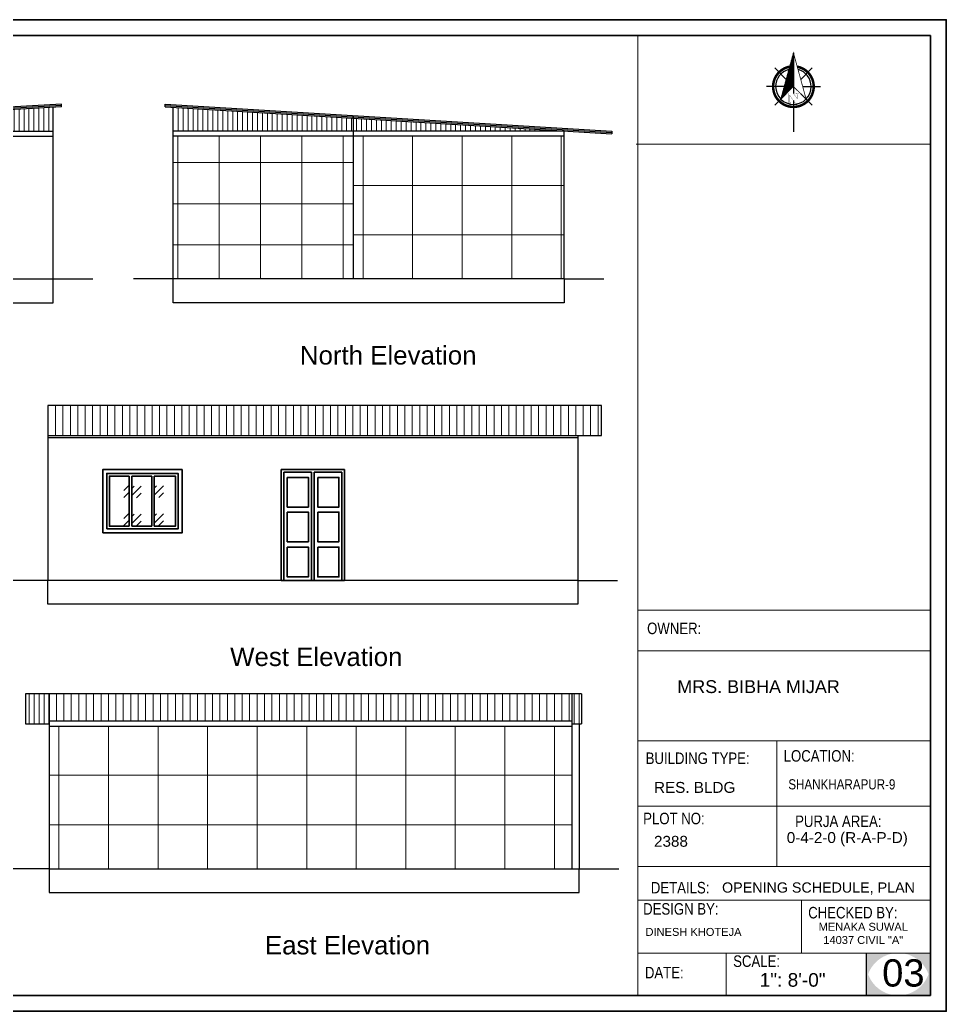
# Model space of a CAD drawing. Header units: inches. Extents: x 380359 to 404964, y -48881 to -44155.
# Drawn here: x 399713 to 400414, y -45297 to -44546 of the extents above; entities that cross this region are included whole.
import ezdxf

# ---------------------------------------------------------------- set-up
doc = ezdxf.new("R2010")
doc.units = ezdxf.units.IN
doc.header["$LTSCALE"] = 2
doc.header["$MEASUREMENT"] = 0
doc.layers.get('0').update_dxf_attribs({"linetype": 'CONTINUOUS'})
for name, color, linetype, lineweight in [('1', 7, 'CONTINUOUS', 13), ('DIMENTION', 140, 'CONTINUOUS', 0), ('door', 20, 'CONTINUOUS', 35), ('Rebars', 1, 'CONTINUOUS', 13), ('Siteplan', 7, 'CONTINUOUS', 30), ('steps', 253, 'CONTINUOUS', 20), ('TEXT', 181, 'CONTINUOUS', 25)]:
    doc.layers.add(name, color=color, linetype=linetype, lineweight=lineweight)
doc.layers.add('Normal Wall', color=7, linetype='CONTINUOUS', lineweight=35, true_color=0xffaf89)
doc.layers.add('Rear Wall', color=7, linetype='CONTINUOUS', lineweight=20, true_color=0xd4e480)
doc.styles.get("Standard").update_dxf_attribs({"font": 'ARIALN.TTF'})
doc.styles.add('SwissBT', font='swiss.ttf', dxfattribs={"height": 12})
pattern_1 = [(90, (36404.972, 5806.963), (-3.75, 0), [])]
pattern_2 = [(45, (37279.246, -14254.665), (21.21320344, 0), [12.5, -17.5]), (45, (37284.55, -14254.665), (21.21320344, 0), [5, -25]), (45, (37279.246, -14249.362), (21.21320344, 0), [5, -25])]

# ---------------------------------------------------------------- blocks, each defined once
blk = doc.blocks.new('*X29')
at = {"color": 0}
for p, q in [((146.95, -410.95), (147.62, -410.29)), ((147.15, -410.22), (147.62, -409.76)), ((147.35, -409.49), (147.62, -409.23)), ((147.55, -408.76), (147.62, -408.7)), ((145.56, -416.06), (147.62, -414)), ((145.76, -415.33), (147.62, -413.47)), ((145.96, -414.6), (147.62, -412.94)), ((146.16, -413.87), (147.62, -412.41)), ((146.36, -413.14), (147.62, -411.88)), ((146.55, -412.41), (147.62, -411.35)), ((146.75, -411.68), (147.62, -410.82)), ((143.96, -421.9), (147.62, -418.24)), ((144.16, -421.17), (147.62, -417.71)), ((144.36, -420.44), (147.62, -417.18)), ((144.56, -419.71), (147.62, -416.65)), ((144.76, -418.98), (147.62, -416.12)), ((144.96, -418.25), (147.62, -415.59)), ((145.16, -417.52), (147.62, -415.06)), ((145.36, -416.79), (147.62, -414.53)), ((142.76, -426.28), (147.62, -421.42)), ((142.96, -425.55), (147.62, -420.89)), ((143.16, -424.82), (147.62, -420.36)), ((143.36, -424.09), (147.62, -419.83)), ((143.56, -423.36), (147.62, -419.3)), ((143.76, -422.63), (147.62, -418.77))]:
    blk.add_line(p, q, dxfattribs=at)
blk = doc.blocks.new('NORTH_15')
for p, q in [((0, 3.66), (0, 10.62)), ((-2.87, 2.87), (-7.37, 7.37)), ((2.87, 2.87), (7.37, 7.37)), ((-13.37, 0), (2.72, 0)), ((5.49, 0), (17.83, 0)), ((-2.87, -2.87), (-7.37, -7.37)), ((0, -3.66), (0, -10.62)), ((2.87, -2.87), (7.37, -7.37))]:
    blk.add_line(p, q)
at = {"const_width": 1}
for points in [[(0, -8, 1), (0, 8, 0.359415), (-7.86, 1.52, 1)], [(-7.86, -1.52, 0.359415), (0, -8, 1)]]:
    blk.add_lwpolyline(points, format="xyb", dxfattribs=at)
for points, const_width in [([(4.96, -5.01), (-13.37, 0), (4.9, 5), (0, 0), (4.96, -5.01)], 0.3), ([(5.93, -1.55), (6, -1.55), (6.07, -1.54), (6.13, -1.53), (6.17, -1.52), (6.22, -1.51), (6.26, -1.49), (6.28, -1.47), (6.3, -1.45), (6.32, -1.42), (6.33, -1.39), (6.35, -1.34), (6.36, -1.29), (6.37, -1.23), (6.38, -1.16), (6.38, -1.08), (6.38, -1), (6.54, -1), (6.54, -2.34), (6.38, -2.34), (6.38, -2.3), (6.38, -2.23), (6.38, -2.16), (6.37, -2.09), (6.36, -2.04), (6.35, -1.99), (6.33, -1.95), (6.32, -1.91), (6.3, -1.88), (6.28, -1.86), (6.26, -1.83), (6.22, -1.81), (6.18, -1.8), (6.13, -1.78), (6.07, -1.77), (6.01, -1.76), (5.95, -1.76), (2.66, -1.76), (2.66, -2.34), (2.5, -2.34), (2.5, -0.16), (4.71, 1.44), (3.14, 1.44), (3.07, 1.44), (3, 1.43), (2.94, 1.42), (2.89, 1.41), (2.85, 1.4), (2.81, 1.38), (2.78, 1.36), (2.76, 1.34), (2.74, 1.31), (2.72, 1.27), (2.7, 1.22), (2.69, 1.17), (2.68, 1.11), (2.67, 1.04), (2.66, 0.97), (2.66, 0.89), (2.66, 0.87), (2.5, 0.87), (2.5, 2.21), (2.66, 2.21), (2.66, 2.17), (2.66, 2.09), (2.67, 2.03), (2.68, 1.97), (2.69, 1.91), (2.7, 1.86), (2.71, 1.82), (2.73, 1.78), (2.75, 1.76), (2.77, 1.74), (2.8, 1.72), (2.85, 1.7), (2.89, 1.68), (2.94, 1.67), (3, 1.66), (3.07, 1.66), (3.14, 1.66), (6.54, 1.66), (6.54, 0.75), (3.33, -1.55), (5.93, -1.55), (5.93, -1.55)], 0.1)]:
    blk.add_lwpolyline(points, dxfattribs=dict(const_width=const_width))
for start, end in [(90, 164.973), (270, 90), (195.027, 270)]:
    blk.add_arc((0, 0), 7, start, end)
at = {"rotation": 90}
blk.add_blockref('*X29', (-421.89, -147.62), dxfattribs=at)
blk = doc.blocks.new('A$C0BDB7EE9')
at = {"layer": 'Siteplan', "xscale": 2.999999999999779, "yscale": 2.999999999999779, "zscale": 2.999999999999779, "rotation": 247.8612575918487}
blk.add_blockref('NORTH_15', (20.2, 49.5), dxfattribs=at)
blk = doc.blocks.new('A$C327B4BBD')
at = {"layer": 'DIMENTION', "ltscale": 0.3, "xscale": 1.171875000000082, "yscale": 1.171875000000082, "zscale": 1.171875000000082, "rotation": 112.1387424081494}
blk.add_blockref('A$C0BDB7EE9', (16.1, 0), dxfattribs=at)

msp = doc.modelspace()

# ---------------------------------------------------------------- hatches: boundary and pattern name
msp.add_hatch(color=0).paths.add_polyline_path([(400402.06, -45252.59), (400377.75, -45252.59, -0.414214), (400402.06, -45276.9)])
at = {"layer": '1', "ltscale": 5}
h = msp.add_hatch(dxfattribs=at)
h.set_pattern_fill('ANSI37', color=256, scale=250, angle=45, style=0)
h.set_pattern_definition([(90, (1437395.037, -773997.816), (-31.25, 0), []), (180, (1437395.037, -773997.816), (-2e-15, -31.25), [])])
h.paths.add_polyline_path([(399965.36, -44742.26), (399965.36, -44634.26), (399829.05, -44634.26), (399829.05, -44742.26)])
h = msp.add_hatch(dxfattribs=at)
h.set_pattern_fill('ANSI37', color=256, scale=300, angle=45, style=0)
h.set_pattern_definition([(90, (37310.163, 6253.556), (-37.5, 0), []), (180, (37310.163, 6253.556), (-4e-15, -37.5), [])])
h.paths.add_polyline_path([(400124.86, -44742.26), (400124.86, -44634.26), (399965.36, -44634.26), (399965.36, -44742.26)])
h = msp.add_hatch(dxfattribs=at)
h.set_pattern_fill('ANSI37', color=256, scale=300, angle=45, style=0)
h.set_pattern_definition([(90, (36404.972, 5806.963), (-37.5, 0), []), (180, (36404.972, 5806.963), (-4e-15, -37.5), [])])
h.paths.add_polyline_path([(400130.97, -45188.86), (400130.97, -45080.86), (399735.2, -45080.86), (399735.2, -45188.86)])
at = {"layer": 'door', "ltscale": 0.5}
h = msp.add_hatch(dxfattribs=at)
h.set_pattern_fill('GOST_GLASS', color=256, scale=2.5)
h.set_pattern_definition(pattern_2)
h.paths.add_polyline_path([(399795.7, -44891.53), (399780.7, -44891.53), (399780.7, -44929.53), (399795.7, -44929.53)])
h = msp.add_hatch(dxfattribs=at)
h.set_pattern_fill('GOST_GLASS', color=256, scale=2.5)
h.set_pattern_definition([(45, (37262.246, -14254.85), (21.21320344, 0), [12.5, -17.5]), (45, (37267.55, -14254.85), (21.21320344, 0), [5, -25]), (45, (37262.246, -14249.547), (21.21320344, 0), [5, -25])])
h.paths.add_polyline_path([(399812.7, -44891.72), (399797.7, -44891.72), (399797.7, -44929.72), (399812.7, -44929.72)])
h = msp.add_hatch(dxfattribs=at)
h.set_pattern_fill('GOST_GLASS', color=256, scale=2.5)
h.set_pattern_definition(pattern_2)
h.paths.add_polyline_path([(399830.7, -44891.53), (399814.7, -44891.53), (399814.7, -44929.53), (399830.7, -44929.53)])
at = {"layer": 'steps', "ltscale": 0.3}
h = msp.add_hatch(dxfattribs=at)
h.set_pattern_fill('ANSI31', scale=30, angle=45)
h.set_pattern_definition([(90, (37616.0695, 6253.5564), (-3.75, 0), [])])
h.paths.add_polyline_path([(399738.18, -44630.26), (399738.18, -44612.26), (399442.37, -44630.26)])
h = msp.add_hatch(dxfattribs=at)
h.set_pattern_fill('ANSI31', scale=30, angle=45)
h.set_pattern_definition([(90, (38002.747, 6253.5564), (-3.75, 0), [])])
h.paths.add_polyline_path([(400124.86, -44630.26), (399829.05, -44612.26), (399829.05, -44630.26)])
h = msp.add_hatch(dxfattribs=at)
h.set_pattern_fill('ANSI31', scale=45, angle=45)
h.set_pattern_definition([(90, (35695.525, 6025.287), (-5.625, 0), [])])
h.paths.add_polyline_path([(399734.2, -44838.15), (399734.2, -44860.72), (400153.21, -44860.72), (400153.21, -44838.15)])
h = msp.add_hatch(dxfattribs=at)
h.set_pattern_fill('ANSI31', scale=30, angle=45)
h.set_pattern_definition(pattern_1)
h.paths.add_polyline_path([(399717.2, -45079.05), (399735.2, -45079.05), (399735.2, -45056.47), (399717.2, -45056.47)])
h = msp.add_hatch(dxfattribs=at)
h.set_pattern_fill('ANSI31', scale=45, angle=45)
h.set_pattern_definition([(90, (36404.972, 5806.963), (-5.625, 0), [])])
h.paths.add_polyline_path([(400130.97, -45076.86), (400130.97, -45056.47), (399735.2, -45056.47), (399735.2, -45076.86)])
h = msp.add_hatch(dxfattribs=at)
h.set_pattern_fill('ANSI31', scale=30, angle=45)
h.set_pattern_definition(pattern_1)
h.paths.add_polyline_path([(400138.01, -45056.47), (400130.97, -45056.47), (400130.97, -45079.05), (400138.01, -45079.05)])
at = {"layer": 'TEXT'}
for points in [[(400377.75, -45252.59), (400353.44, -45252.59), (400353.44, -45276.9, -0.414214)], [(400377.75, -45252.59), (400353.44, -45252.59), (400353.44, -45276.9, -0.414214)], [(400402.06, -45252.59), (400377.75, -45252.59, -0.414214), (400402.06, -45276.9)], [(400353.44, -45260.4), (400353.44, -45284.71), (400377.75, -45284.71, -0.414214)], [(400353.44, -45260.4), (400353.44, -45284.71), (400377.75, -45284.71, -0.414214)], [(400402.06, -45260.4, -0.414214), (400377.75, -45284.71), (400402.06, -45284.71)], [(400402.06, -45260.4, -0.414214), (400377.75, -45284.71), (400402.06, -45284.71)]]:
    msp.add_hatch(color=0, dxfattribs=at).paths.add_polyline_path(points)

# ---------------------------------------------------------------- linework, layer by layer
at = {"ltscale": 0.5}
for p, q in [((399744.38, -44609.88), (399406.37, -44630.45)), ((399744.38, -44610.88), (399406.37, -44631.45)), ((399744.38, -44611.89), (399744.38, -44609.88)), ((399822.85, -44609.88), (400160.86, -44630.45)), ((399822.85, -44611.89), (399822.85, -44609.88)), ((399822.85, -44610.88), (400160.86, -44631.45)), ((399744.38, -44611.89), (399406.37, -44632.45)), ((399738.18, -44742.26), (399738.18, -44612.26)), ((399822.85, -44611.89), (400160.86, -44632.45)), ((399829.05, -44742.26), (399829.05, -44612.26)), ((399965.36, -44742.26), (399965.36, -44618.55)), ((399442.37, -44630.26), (399738.18, -44630.26)), ((400124.86, -44630.26), (399829.05, -44630.26)), ((400124.86, -44742.26), (400124.86, -44630.26)), ((400160.86, -44630.45), (400160.86, -44632.45)), ((399442.37, -44634.26), (399738.18, -44634.26)), ((400124.86, -44634.26), (399829.05, -44634.26)), ((399442.37, -44742.26), (399738.18, -44742.26)), ((399738.18, -44742.26), (399768.18, -44742.26)), ((399738.18, -44760.26), (399738.18, -44742.26)), ((399829.05, -44742.26), (399799.05, -44742.26)), ((400124.86, -44742.26), (399829.05, -44742.26)), ((399829.05, -44760.26), (399829.05, -44742.26)), ((400124.86, -44742.26), (400154.86, -44742.26)), ((400124.86, -44742.26), (400124.86, -44760.26)), ((399442.37, -44760.26), (399738.18, -44760.26)), ((400124.86, -44760.26), (399829.05, -44760.26)), ((400153.21, -44838.15), (399734.2, -44838.15)), ((399734.2, -44838.15), (399734.2, -44860.72)), ((400153.21, -44860.72), (400153.21, -44838.15)), ((399734.2, -44860.72), (399734.2, -44970.53)), ((399734.2, -44860.72), (400153.21, -44860.72)), ((400135.21, -44862.53), (399734.2, -44862.53)), ((400135.21, -44860.72), (400135.21, -44970.53)), ((399734.2, -44970.53), (399704.2, -44970.53)), ((400135.21, -44970.53), (399734.2, -44970.53)), ((399734.2, -44988.53), (399734.2, -44970.53)), ((400135.21, -44970.53), (400165.21, -44970.53)), ((400135.21, -44970.53), (400135.21, -44988.53)), ((400135.21, -44988.53), (399734.2, -44988.53)), ((400138.01, -45056.47), (399717.2, -45056.47)), ((399717.2, -45056.47), (399717.2, -45079.05)), ((399735.2, -45056.47), (399735.2, -45188.86)), ((400130.97, -45188.86), (400130.97, -45056.47)), ((400138.01, -45056.47), (400138.01, -45079.05)), ((399717.2, -45079.05), (399735.2, -45079.05)), ((399735.2, -45076.86), (400130.97, -45076.86)), ((399735.2, -45080.86), (400130.97, -45080.86)), ((400130.97, -45079.05), (400138.01, -45079.05)), ((400136.21, -45079.05), (400136.21, -45188.86)), ((399735.2, -45188.86), (399705.2, -45188.86)), ((399735.2, -45188.86), (400136.21, -45188.86)), ((399735.2, -45188.86), (399735.2, -45206.86)), ((400136.21, -45188.86), (400166.21, -45188.86)), ((400136.21, -45206.86), (400136.21, -45188.86)), ((399735.2, -45206.86), (400136.21, -45206.86))]:
    msp.add_line(p, q, dxfattribs=at)
at = {"color": 0}
msp.add_line((400353.44, -45252.59), (400353.44, -45284.71), dxfattribs=at)
msp.add_line((400353.44, -45252.59), (400353.44, -45284.71), dxfattribs=at)
at = {"layer": 'door', "ltscale": 0.5}
for p, q in [((399910.71, -44886.53), (399910.71, -44970.53)), ((399958.71, -44886.53), (399910.71, -44886.53)), ((399910.71, -44886.53), (399910.71, -44970.53)), ((399958.71, -44886.53), (399910.71, -44886.53)), ((399912.71, -44888.53), (399912.71, -44970.53)), ((399933.71, -44888.53), (399912.71, -44888.53)), ((399912.71, -44888.53), (399912.71, -44970.53)), ((399933.71, -44888.53), (399912.71, -44888.53)), ((399933.71, -44970.53), (399933.71, -44888.53)), ((399956.71, -44888.53), (399935.71, -44888.53)), ((399956.71, -44888.53), (399935.71, -44888.53)), ((399935.71, -44970.53), (399935.71, -44888.53)), ((399956.71, -44970.53), (399956.71, -44888.53)), ((399956.71, -44970.53), (399956.71, -44888.53)), ((399958.71, -44970.53), (399958.71, -44886.53)), ((399958.71, -44970.53), (399958.71, -44886.53)), ((399795.7, -44891.53), (399795.7, -44929.53)), ((399797.7, -44891.53), (399797.7, -44929.53)), ((399812.7, -44891.53), (399812.7, -44929.53)), ((399814.7, -44891.53), (399814.7, -44929.53)), ((399910.71, -44970.53), (399958.71, -44970.53))]:
    msp.add_line(p, q, dxfattribs=at)
for points in [[(399775.7, -44934.53), (399835.7, -44934.53), (399835.7, -44886.53), (399775.7, -44886.53)], [(399778.7, -44931.53), (399832.7, -44931.53), (399832.7, -44889.53), (399778.7, -44889.53)], [(399915.33, -44892.46), (399931.35, -44892.46), (399931.35, -44914.95), (399915.33, -44914.95)], [(399938.33, -44892.46), (399954.35, -44892.46), (399954.35, -44914.95), (399938.33, -44914.95)], [(399915.33, -44918.76), (399931.35, -44918.76), (399931.35, -44941.26), (399915.33, -44941.26)], [(399938.33, -44918.76), (399954.35, -44918.76), (399954.35, -44941.26), (399938.33, -44941.26)], [(399915.33, -44945.31), (399931.35, -44945.31), (399931.35, -44967.81), (399915.33, -44967.81)], [(399938.33, -44945.31), (399954.35, -44945.31), (399954.35, -44967.81), (399938.33, -44967.81)]]:
    msp.add_lwpolyline(points, close=True, dxfattribs=at)
for points in [[(399795.7, -44891.53), (399780.7, -44891.53), (399780.7, -44929.53), (399795.7, -44929.53)], [(399812.7, -44891.53), (399797.7, -44891.53)], [(399814.7, -44929.53), (399830.7, -44929.53), (399830.7, -44891.53), (399814.7, -44891.53)], [(399797.7, -44929.53), (399812.7, -44929.53)]]:
    msp.add_lwpolyline(points, dxfattribs=at)
at = {"layer": 'Normal Wall'}
for points in [[(399355.96, -44546.09), (400413.97, -44546.09), (400413.97, -45296.62), (399355.96, -45296.62)], [(399355.96, -44546.09), (400413.97, -44546.09), (400413.97, -45296.62), (399355.96, -45296.62)], [(400402.06, -44558), (399379.78, -44558), (399379.78, -45284.71), (400402.06, -45284.71)], [(400402.06, -44558), (399379.78, -44558), (399379.78, -45284.71), (400402.06, -45284.71)]]:
    msp.add_lwpolyline(points, close=True, dxfattribs=at)
at = {"layer": 'Rear Wall'}
for p, q in [((400180.64, -45002.27), (400180.64, -44558)), ((400179.46, -44640.3), (400402.06, -44640.3)), ((400180.64, -44993.01), (400402.06, -44993.01)), ((400180.64, -44993.01), (400402.06, -44993.01)), ((400180.64, -44993.01), (400402.06, -44993.01)), ((400180.64, -44993.01), (400402.06, -44993.01)), ((400180.64, -45023.81), (400402.06, -45023.81)), ((400180.64, -45023.81), (400402.06, -45023.81)), ((400180.64, -45091.87), (400402.06, -45091.87)), ((400180.64, -45091.87), (400402.06, -45091.87)), ((400285.91, -45091.87), (400285.91, -45177.77)), ((400285.91, -45091.87), (400285.91, -45187.03)), ((400180.64, -45141.36), (400402.06, -45141.36)), ((400180.64, -45141.36), (400402.06, -45141.36)), ((400180.64, -45187.03), (400402.06, -45187.03)), ((400180.64, -45212.47), (400402.06, -45212.47)), ((400180.64, -45212.47), (400402.06, -45212.47)), ((400304.49, -45252.59), (400304.49, -45212.47)), ((400304.49, -45252.59), (400304.49, -45212.47)), ((400180.64, -45252.59), (400402.06, -45252.59)), ((400180.64, -45252.59), (400402.06, -45252.59)), ((400247.38, -45252.59), (400247.38, -45284.71)), ((400247.38, -45252.59), (400247.38, -45284.71))]:
    msp.add_line(p, q, dxfattribs=at)
msp.add_lwpolyline([(400180.64, -44993.01), (400402.06, -44993.01), (400402.06, -45284.71), (400180.64, -45284.71)], close=True, dxfattribs=at)
msp.add_lwpolyline([(400180.64, -44993.01), (400402.06, -44993.01), (400402.06, -45284.71), (400180.64, -45284.71)], close=True, dxfattribs=at)

# ---------------------------------------------------------------- block references
at = {"layer": 'Rebars', "xscale": 0.5459999999999999, "yscale": 0.5459999999999999, "zscale": 0.5459999999999999, "rotation": 270}
msp.add_blockref('A$C327B4BBD', (400298.33, -44622.08), dxfattribs=at)

# ---------------------------------------------------------------- texts
at = {"color": 0}
for s, p in [('OWNER:', (400187.64, -45011.15)), ('LOCATION:', (400290.98, -45107.7))]:
    msp.add_text(s, height=8.704, dxfattribs=at).set_placement(p)
at = {"color": 7, "linetype": 'ByBlock', "lineweight": 5, "char_height": 14, "width": 235.547, "attachment_point": 5}
for s, insert in [('{\\fArial CE|b0|i0|c0|p34;North Elevation}', (399991.7, -44800.15)), ('{\\fArial CE|b0|i0|c0|p34;West Elevation}', (399937.27, -45028.42)), ('{\\fArial CE|b0|i0|c0|p34;East Elevation}', (399960.9, -45246.74))]:
    msp.add_mtext(s, dxfattribs=dict(at, insert=insert))
at = {"layer": 'TEXT', "color": 0}
for s, height, p in [('OWNER:', 8.704, (400187.64, -45011.15)), ('LOCATION:', 8.704, (400290.98, -45107.7)), ('CHECKED BY:', 8.7044, (400309.54, -45226.39)), ('CHECKED BY:', 8.7044, (400309.54, -45226.39)), ('SCALE:', 8.704, (400252.77, -45263.12)), ('SCALE:', 8.704, (400252.77, -45263.12))]:
    msp.add_text(s, height=height, dxfattribs=at).set_placement(p)
at = {"layer": 'TEXT', "color": 0, "linetype": 'ByBlock', "style": 'SwissBT'}
for s, insert, char_height, width, attachment_point in [('MRS. BIBHA MIJAR', (400271.98, -45046.05), 9.72, 217.5111, 2), ('OPENING SCHEDULE, PLAN', (400244.36, -45199.12), 7.7396, 268.5322, 1), ('DINESH KHOTEJA', (400186.43, -45233.6), 6, 201.5276, 1), ('MENAKA SUWAL\\P14037 CIVIL "A"', (400351.22, -45229.73), 6, 88.5492, 2)]:
    msp.add_mtext(s, dxfattribs=dict(at, insert=insert, char_height=char_height, width=width, attachment_point=attachment_point))
at = {"layer": 'TEXT', "color": 0, "attachment_point": 1}
for s, insert, char_height, width in [('BUILDING TYPE:', (400186.56, -45100.78), 8.7044, 148.5551), ('BUILDING TYPE:', (400186.56, -45100.78), 8.7044, 148.5551), ('PLOT NO: ', (400184.66, -45146.39), 8.704, 138.0271), ('PLOT NO: ', (400184.66, -45146.39), 8.704, 138.0271), ('PURJA AREA:', (400299.66, -45148.49), 8.7044, 197.5821), ('PURJA AREA:', (400299.66, -45148.49), 8.7044, 197.5821), ('DETAILS: ', (400190.46, -45198.78), 8.704, 138.0271), ('DESIGN BY:', (400184.62, -45214.83), 8.704, 138.0271), ('DESIGN BY:', (400184.62, -45214.83), 8.704, 138.0271), ('DATE:', (400185.97, -45263.06), 8.704, 34.8177)]:
    msp.add_mtext(s, dxfattribs=dict(at, insert=insert, char_height=char_height, width=width))
at = {"layer": 'TEXT', "color": 0, "linetype": 'ByBlock', "insert": (400294.51, -45121.04), "char_height": 7.6711, "attachment_point": 1}
msp.add_mtext_dynamic_manual_height_columns('SHANKHARAPUR-9', width=381.0351, gutter_width=1.53, heights=[0], dxfattribs=at)
at = {"layer": 'TEXT', "color": 0, "style": 'SwissBT'}
for s, insert, char_height, width, attachment_point in [('RES. BLDG', (400192.87, -45123.08), 8.256, 163.2142, 1), ('RES. BLDG', (400192.87, -45123.08), 8.256, 163.2142, 1), ('2388', (400192.87, -45163.9), 8.256, 163.2142, 1), ('0-4-2-0 (R-A-P-D)', (400339.13, -45161.06), 8.2555, 163.2142, 2), ('03', (400365.54, -45257.35), 20.639, 20.1585, 1)]:
    msp.add_mtext(s, dxfattribs=dict(at, insert=insert, char_height=char_height, width=width, attachment_point=attachment_point))
at = {"layer": 'TEXT', "color": 0, "ltscale": 0.5, "insert": (400272.85, -45267.77), "char_height": 10.319, "width": 127.5344, "attachment_point": 1, "style": 'SwissBT'}
msp.add_mtext('1": 8\'-0"', dxfattribs=at)
msp.add_mtext('1": 8\'-0"', dxfattribs=at)

doc.saveas('drawing.dxf')
